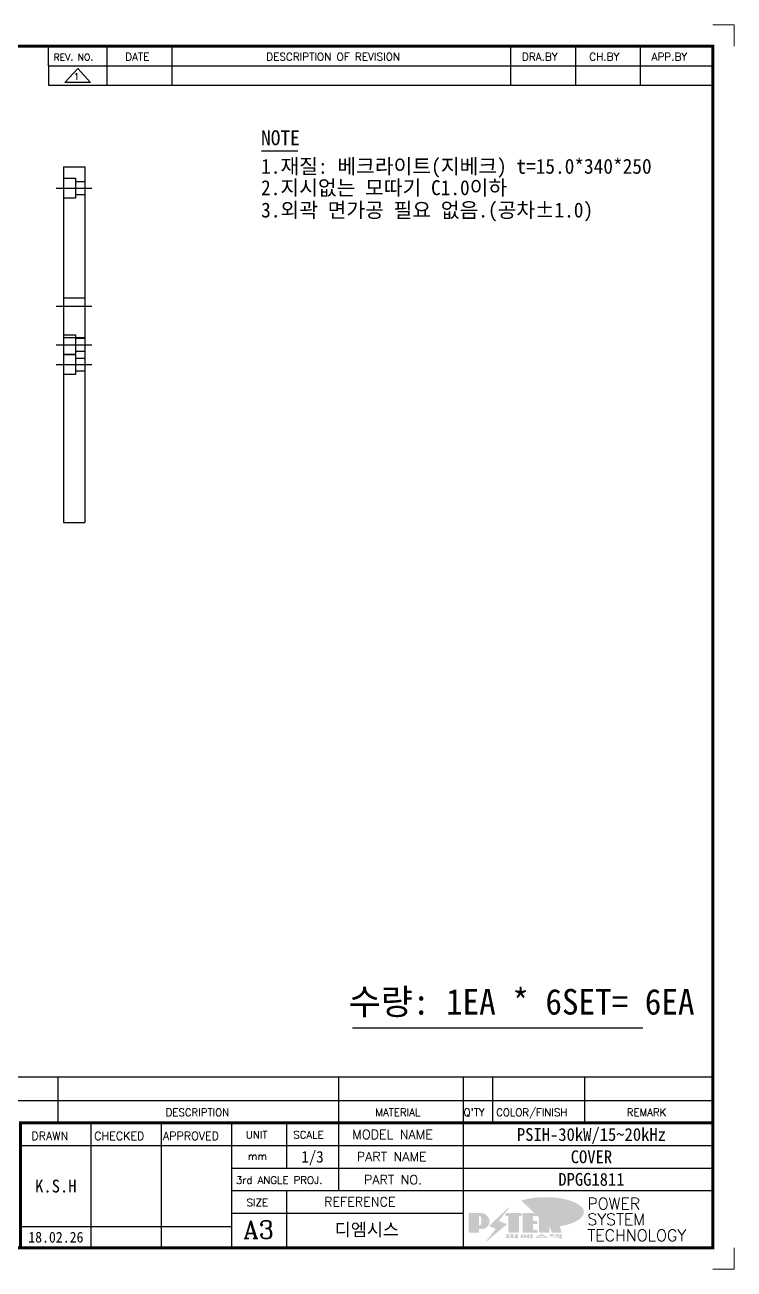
# Model space of a CAD drawing. Header units: millimetres. Extents: x 24815 to 37444, y -10619 to 6020.
# Drawn here: x 28484 to 28982, y -9398 to -8524 of the extents above; entities that cross this region are included whole.
import ezdxf
from ezdxf.enums import TextEntityAlignment as Align

# ---------------------------------------------------------------- set-up
doc = ezdxf.new("R2010")
doc.units = ezdxf.units.MM
doc.linetypes.add('CENTER', pattern=[50.8, 31.75, -6.35, 6.35, -6.35])
doc.linetypes.add('HIDDEN', pattern=[9.525, 6.35, -3.175])
for name, color, linetype in [('CENTER', 1, 'CENTER'), ('FORMAT-1', 7, 'Continuous'), ('HIDDEN', 2, 'HIDDEN'), ('line', 3, 'Continuous')]:
    doc.layers.add(name, color=color, linetype=linetype)
doc.styles.add('HAN', font='')
doc.styles.add('RC', font='ROMANC.SHX')
doc.styles.add('ROMANT', font='romant')
doc.styles.add('RT', font='ROMANT.SHX', dxfattribs={"oblique": 15})
doc.styles.get('HAN').set_extended_font_data('GulimChe')

# ---------------------------------------------------------------- blocks, each defined once
blk = doc.blocks.new('no3')
at = {"color": 180}
for p, q in [((0, 5.5), (0, 0)), ((0, 5.5), (186, 5.5)), ((6.79, 5.5), (6.79, 0)), ((32.74, 0.11), (32.74, 5.5)), ((98.4, 5.5), (98.4, 0)), ((127.61, 5.5), (127.61, 0)), ((134.43, 5.5), (134.43, 0)), ((155.98, 5.5), (155.98, 0))]:
    blk.add_line(p, q, dxfattribs=at)
at = {"color": 2, "style": 'RT', "oblique": 15}
blk.add_attdef('NO', text='', height=1.74, dxfattribs=at).set_placement((3.38, 2.51), align=Align.MIDDLE_CENTER)
at = {"color": 2, "style": 'HAN'}
for tag, p in [('PART-NO', (19.76, 2.75)), ('MATERIAL', (111.38, 2.75)), ("Q'TY", (131.02, 2.75)), ('COLOR/FINISH', (145.2, 2.75)), ('REMARK', (170.76, 2.75))]:
    blk.add_attdef(tag, text='', height=2.9, dxfattribs=at).set_placement(p, align=Align.MIDDLE_CENTER)
blk.add_attdef('DESCRIPTION', text='', height=2.9, dxfattribs=at).set_placement((34.51, 2.75), align=Align.MIDDLE_LEFT)
blk = doc.blocks.new('re3')
at = {"color": 180}
for p, q in [((0, 0), (0, -4.55)), ((6.87, -0.64), (3.86, -3.91)), ((6.87, -0.64), (9.88, -3.91)), ((13.74, -4.55), (13.74, 0)), ((28.97, -4.55), (28.97, 0)), ((108.25, -4.55), (108.25, 0)), ((123.49, -4.55), (123.49, 0)), ((138.64, -4.55), (138.64, 0)), ((0, -4.55), (155.53, -4.55)), ((9.88, -3.91), (3.86, -3.91))]:
    blk.add_line(p, q, dxfattribs=at)
at = {"color": 2, "style": 'RC', "oblique": 15}
blk.add_attdef('REV.NO', text='', height=1.56, dxfattribs=at).set_placement((6.59, -2.56), align=Align.MIDDLE_CENTER)
blk.add_attdef('-1', text='', height=1.56, dxfattribs=at).set_placement((9.37, -1.66), align=Align.MIDDLE_LEFT)
at = {"color": 2, "style": 'HAN'}
for tag, p in [('REV.-DATE', (21.36, -2.28)), ('DRA.BY', (115.87, -2.28)), ('CH.BY', (131.07, -2.28)), ('APP.BY', (147.09, -2.28))]:
    blk.add_attdef(tag, text='', height=2.5, dxfattribs=at).set_placement(p, align=Align.MIDDLE_CENTER)
blk.add_attdef('DESCRIPTION-OF-REVISION', text='', height=2.5, dxfattribs=at).set_placement((31.61, -2.28), align=Align.MIDDLE_LEFT)
blk = doc.blocks.new('new LOGO')
at = {"layer": 'line'}
h = blk.add_hatch(color=250, dxfattribs=at)
h.paths.add_polyline_path([(44.5, 69.4), (46.6, 69.4, -0.129793), (52, 68, 0.221832), (43.6, 71.9), (41.5, 71.9), (41.5, 27.9), (43.6, 27.9, 0.02048), (44.5, 28)], flags=17)
h.paths.add_polyline_path([(44.5, 13.9), (57.3, 13.9, 0.72362), (77.1, 73.9, -0.679777), (54.3, 16.4), (41.5, 16.4), (41.5, -0.1), (3, -0.1), (3, -2.6), (44.5, -2.6)])
h.paths.add_polyline_path([(117.9, 14.2), (71.5, -44.4), (77.1, -39.6), (120.8, 15.6), (92, 28.9), (173.3, 106), (177.5, 111.4), (89.1, 27.6)])
h.paths.add_polyline_path([(162.7, 71.9), (162.7, 69.4), (172.5, 69.4), (172.5, 71.9)], flags=17)
h.paths.add_polyline_path([(217.7, 69.4), (230.5, 69.4), (230.5, 80.4), (227.5, 80.4), (227.5, 71.9), (214.7, 71.9), (214.7, -0.1), (175.5, -0.1), (175.5, -2.6), (217.7, -2.6)])
h.paths.add_polyline_path([(297.8, 46.6), (294.8, 46.6), (294.8, 37.4), (276, 37.4), (276, 10.9), (279, 10.9), (279, 34.9), (297.8, 34.9)])
h.paths.add_polyline_path([(300, 8.4), (297, 8.4), (297, -0.1), (237.5, -0.1), (237.5, -2.6), (300, -2.6)])
h.paths.add_polyline_path([(297.8, 80.4), (294.8, 80.4), (294.8, 71.9), (276, 71.9), (276, 49.1), (279, 49.1), (279, 69.4), (297.8, 69.4)])
h.paths.add_polyline_path([(350.2, 80.4), (347.2, 80.4), (347.2, 61.6), (350.2, 63.5)])
h.paths.add_polyline_path([(350.2, 26.7), (347.2, 35.2), (347.2, -0.1), (308.5, -0.1), (308.5, -2.6), (350.2, -2.6)])
h.paths.add_polyline_path([(402.7, 80.4), (396.5, 80.4), (379.6, 66.8), (400.5, -0.1), (361.8, -0.1), (362.7, -2.6), (403.5, -2.6), (382.6, 64.3)])
blk.add_hatch(color=5, dxfattribs=at).paths.add_polyline_path([(166.3, 35), (131, 49), (180.4, 112.7), (92, 28.9), (120.8, 15.6), (74.4, -43)])
h = blk.add_hatch(color=253, dxfattribs=at)
edge = h.paths.add_edge_path()
edge.add_ellipse((333.9, 86.4), major_axis=(-165.9, 0), ratio=0.39426, start_angle=111.5127, end_angle=334.469)
edge.add_ellipse((314.1, 81.2), major_axis=(-153.7, 0), ratio=0.40699, start_angle=121.3066, end_angle=327.7437, ccw=False)
edge.add_line((394, 27.8), (394.7, 25.6))
h = blk.add_hatch(color=1, dxfattribs=at)
h.paths.add_polyline_path([(41.5, 16.4), (54.3, 16.4, 1), (54.3, 82.9), (0, 82.9), (0, -0.1), (41.5, -0.1)])
h.paths.add_polyline_path([(41.5, 27.9), (41.5, 71.9), (43.6, 71.9, -0.414214), (54.6, 60.9), (54.6, 38.9, -0.414214), (43.6, 27.9)], flags=16)
h.paths.add_polyline_path([(214.7, 71.9), (227.5, 71.9), (227.5, 82.9), (159.7, 82.9), (159.7, 71.9), (172.5, 71.9), (172.5, -0.1), (214.7, -0.1)])
h.paths.add_polyline_path([(276, 37.4), (294.8, 37.4), (294.8, 49.1), (276, 49.1), (276, 71.9), (294.8, 71.9), (294.8, 82.9), (234.5, 82.9), (234.5, -0.1), (297, -0.1), (297, 10.9), (276, 10.9)])
h.paths.add_polyline_path([(347.2, 35.2), (359.7, -0.1), (400.5, -0.1), (379.6, 66.8), (399.7, 82.9), (380.6, 82.9), (347.2, 61.6), (347.2, 82.9), (305.5, 82.9), (305.5, -0.1), (347.2, -0.1)])
h = blk.add_hatch(color=250, dxfattribs=at)
edge = h.paths.add_edge_path()
edge.add_ellipse((237.8, -17.6), major_axis=(-14.3, 0), ratio=0.526336, start_angle=192.2456, end_angle=269.0748)
edge.add_line((238.1, -10.1), (237.6, -10.1))
edge.add_ellipse((237.8, -17.6), major_axis=(-14.3, 0), ratio=0.526336, start_angle=270.9252, end_angle=449.0748)
edge.add_line((237.6, -25.1), (238.1, -25.1))
edge.add_ellipse((237.8, -17.6), major_axis=(-14.3, 0), ratio=0.526336, start_angle=450.9252, end_angle=527.7544)
edge.add_line((251.7, -19.2), (254.1, -19.2))
edge.add_line((254.1, -19.2), (254.1, -27.1))
edge.add_line((254.1, -27.1), (263.1, -27.1))
edge.add_line((263.1, -27.1), (263.1, -10.1))
edge.add_line((263.1, -10.1), (254.1, -10.1))
edge.add_line((254.1, -10.1), (254.1, -16))
edge.add_line((254.1, -16), (251.7, -16))
h.paths.add_polyline_path([(241, -16.4), (241, -18.7, -1), (234.4, -18.7), (234.4, -16.4, -1)], flags=16)
h.paths.add_polyline_path([(278.2, -10.1), (268.1, -10.1), (268.1, -27.1), (278.2, -27.1)])
h.paths.add_polyline_path([(310.3, -10.1), (310.3, -11.1, -0.157169), (289.3, -17.5), (294, -19.9, 0.128407), (316.3, -15.9, 0.128407), (338.6, -19.9), (343.3, -17.5, -0.157169), (322.2, -11.1), (322.2, -10.1)])
h.paths.add_polyline_path([(342.1, -25.1), (342.1, -22.3), (290.4, -22.3), (290.4, -25.1)])
h.paths.add_polyline_path([(352, -10.1), (352, -16.2, 0.414214), (354, -18.2), (378.7, -18.2), (378.7, -19.6), (390.2, -19.6), (390.2, -10.1), (378.7, -10.1), (378.7, -13.6), (374.7, -13.6), (374.7, -15.1), (378.7, -15.1), (378.7, -16.2), (364.7, -16.2), (364.7, -15.1), (371.2, -15.1), (371.2, -13.6), (364.7, -13.6), (364.7, -12.6), (374.7, -12.6), (374.7, -10.1)])
h.paths.add_polyline_path([(393.8, -10.1), (393.8, -19.6), (405, -19.6), (405, -10.1)])
h.paths.add_polyline_path([(405, -27.1), (405, -20.9), (356.8, -20.9), (356.8, -23), (391.8, -23), (391.8, -27.1)])
h.paths.add_polyline_path([(200.4, -10.1), (200.4, -22.3), (193.2, -22.3), (193.2, -12.6), (196.6, -12.6), (196.6, -10.1), (161, -10.1), (161, -12.6), (164.5, -12.6), (164.5, -22.3), (161, -22.3), (161, -25.1), (200.4, -25.1), (200.4, -27.1), (213.9, -27.1), (213.9, -10.1)])
h.paths.add_polyline_path([(182, -12.6), (175.6, -12.6), (175.6, -22.3), (182, -22.3)], flags=17)
blk = doc.blocks.new('format-3')
at = {"color": 3, "lineweight": 9}
for p, q in [((414.5, 291.3), (419.5, 291.3)), ((419.5, 286.3), (419.5, 291.3)), ((419.5, 5), (419.5, 0)), ((414.5, 0), (419.5, 0))]:
    blk.add_line(p, q, dxfattribs=at)
at = {"color": 180}
for p, q in [((258.97, 281.75), (258.97, 286.3)), ((272.71, 281.75), (272.71, 286.3)), ((287.94, 281.75), (287.94, 286.3)), ((367.22, 281.75), (367.22, 286.3)), ((382.45, 281.75), (382.45, 286.3)), ((397.61, 281.75), (397.61, 286.3)), ((258.97, 281.75), (414.5, 281.75)), ((228.5, 39.49), (414.5, 39.49)), ((261.24, 34.21), (261.24, 39.49)), ((326.9, 39.49), (326.9, 34.21)), ((356.11, 39.49), (356.11, 34.21)), ((362.93, 39.49), (362.93, 34.21)), ((384.48, 39.49), (384.48, 34.21)), ((268.96, 5), (268.96, 34.21)), ((285.45, 5), (285.45, 34.21)), ((301.94, 5), (301.94, 34.21)), ((314.72, 34.21), (314.72, 23.65)), ((326.9, 34.21), (326.9, 18.37)), ((356.11, 34.21), (356.11, 5)), ((252.48, 28.93), (414.5, 28.93)), ((301.94, 23.65), (414.5, 23.65)), ((301.94, 18.37), (414.5, 18.37)), ((314.72, 18.37), (314.72, 5)), ((301.94, 13.09), (356.11, 13.09)), ((252.48, 9.95), (301.94, 9.95))]:
    blk.add_line(p, q, dxfattribs=at)
at = {"const_width": 0.7}
blk.add_lwpolyline([(252.48, 5), (252.48, 34.21), (414.5, 34.21)], dxfattribs=at)
at = {"layer": 'FORMAT-1', "const_width": 0.7}
blk.add_lwpolyline([(13, 5), (13, 286.3), (414.5, 286.3), (414.5, 5)], close=True, dxfattribs=at)
at = {"xscale": 0.05400000000000027, "yscale": 0.05400000000000027, "zscale": 0.05400000000000027}
blk.add_blockref('new LOGO', (357.35, 8.65), dxfattribs=at)
at = {"color": 2, "style": 'RC'}
for s, height, p in [('REV. NO.', 1.56, (260.23, 282.95)), ('DATE', 1.788, (276.95, 282.94)), ('DESCRIPTION OF REVISION', 1.7875, (309.98, 282.94)), ('DRA.BY', 1.788, (369.83, 282.94)), ('CH.BY', 1.788, (385.59, 282.94)), ('APP.BY', 1.788, (400.18, 282.94)), ('COLOR/FINISH', 1.7424, (363.8, 35.83)), ('DESCRIPTION', 1.7424, (286.43, 35.83)), ('MATERIAL', 1.742, (335.52, 35.83)), ("Q'TY", 1.742, (356.17, 35.83)), ('REMARK', 1.742, (394.37, 35.83)), ('DRAWN', 1.9, (255, 30.22)), ('CHECKED', 1.9, (269.71, 30.22)), ('APPROVED', 1.9, (285.8, 30.22)), ('UNIT', 1.742, (305.19, 30.55)), ('SCALE', 1.742, (316.32, 30.55)), ('MODEL NAME', 2.178, (330.12, 30.46)), ('mm', 1.742, (305.67, 25.56)), ('PART NAME', 2.178, (331.17, 25.24)), ('3rd ANGLE PROJ.', 1.7424, (302.87, 19.97)), ('PART NO.', 2.178, (332.84, 19.85)), ('SIZE', 1.742, (305.39, 14.71)), ('REFERENCE', 2.178, (323.52, 14.69))]:
    blk.add_text(s, height=height, dxfattribs=at).set_placement(p)
at = {"style": 'ROMANT'}
for s, p in [('POWER', (385.15, 13.96)), ('SYSTEM', (385.15, 10.31)), ('TECHNOLOGY', (385.15, 6.56))]:
    blk.add_text(s, height=2.7, dxfattribs=at).set_placement(p)
at = {"color": 2, "lineweight": 25, "style": 'RC'}
blk.add_text('A3', height=4.182, dxfattribs=at).set_placement((304.61, 7.14))
at = {"style": 'HAN'}
for tag, height, p in [('MODEL-NAME', 3, (386.1, 31.53)), ('SCALE', 2.7, (320.81, 26.29)), ('PART-NAME', 3, (386.1, 26.29)), ('DRA-BY', 3, (260.72, 19.44)), ('CH-BY', 3, (277.21, 19.44)), ('APP-BY', 3, (293.7, 19.44)), ('PART-NO', 3, (386.1, 21.01)), ('CH-DATE', 2.5, (277.21, 7.47)), ('관련업체', 3, (333.52, 9.26)), ('DRA-DATE', 2.5, (260.72, 7.47)), ('APP-DATE', 2.5, (293.7, 7.47))]:
    blk.add_attdef(tag, text='', height=height, dxfattribs=at).set_placement(p, align=Align.MIDDLE_CENTER)

msp = doc.modelspace()

# ---------------------------------------------------------------- linework, layer by layer
at = {"color": 2}
msp.add_line((28650.515, -8612.45547), (28675.88933, -8612.45547), dxfattribs=at)
at = {"color": 32}
for p, q in [((28511.31513, -8623.54593), (28526.31513, -8623.54593)), ((28511.31513, -8623.54593), (28511.31513, -8873.54593)), ((28526.31513, -8623.54593), (28526.31513, -8873.54593)), ((28511.31513, -8873.54593), (28526.31513, -8873.54593))]:
    msp.add_line(p, q, dxfattribs=at)
msp.add_line((28714.45038, -9228.40776), (28918.1878, -9228.40776))
at = {"layer": 'CENTER', "ltscale": 10}
for p, q in [((28506.31513, -8638.54593), (28531.31513, -8638.54593)), ((28506.31513, -8721.52623), (28531.31513, -8721.52623)), ((28506.31513, -8748.54593), (28531.31513, -8748.54593)), ((28506.31513, -8762.52623), (28531.31513, -8762.52623))]:
    msp.add_line(p, q, dxfattribs=at)
at = {"layer": 'HIDDEN', "ltscale": 10}
for p, q in [((28519.91513, -8634.04593), (28526.31513, -8634.04593)), ((28519.91513, -8643.04593), (28526.31513, -8643.04593)), ((28511.31513, -8715.52623), (28526.31513, -8715.52623)), ((28511.31513, -8743.52623), (28526.31513, -8743.52623)), ((28519.91513, -8744.04593), (28526.31513, -8744.04593)), ((28519.91513, -8753.04593), (28526.31513, -8753.04593)), ((28519.91513, -8758.02623), (28526.31513, -8758.02623)), ((28519.91513, -8767.02623), (28526.31513, -8767.02623))]:
    msp.add_line(p, q, dxfattribs=at)
for points in [[(28511.31513, -8631.54593), (28519.91513, -8631.54593), (28519.91513, -8645.54593), (28511.31513, -8645.54593)], [(28511.31513, -8741.54593), (28519.91513, -8741.54593), (28519.91513, -8755.54593), (28511.31513, -8755.54593)], [(28511.31513, -8755.52623), (28519.91513, -8755.52623), (28519.91513, -8769.52623), (28511.31513, -8769.52623)]]:
    msp.add_lwpolyline(points, dxfattribs=at)

# ---------------------------------------------------------------- block references
ref = msp.add_blockref('format-3', (27723.84584, -9397.82872), dxfattribs=dict(xscale=3, yscale=3, zscale=3))
ref.add_attrib('DRA-DATE', '18.02.26', dxfattribs={"height": 7.5, "style": 'HAN'}).set_placement((28506.00594, -9375.40372), align=Align.MIDDLE_CENTER)
ref.add_attrib('DRA-BY', 'K.S.H', dxfattribs={"height": 9, "style": 'HAN'}).set_placement((28506.00594, -9339.50235), align=Align.MIDDLE_CENTER)
ref.add_attrib('MODEL-NAME', 'PSIH-30kW/15~20kHz', dxfattribs={"lineweight": 35, "height": 9, "style": 'HAN'}).set_placement((28882.1323, -9303.25339), align=Align.MIDDLE_CENTER)
ref.add_attrib('PART-NAME', 'COVER', dxfattribs={"lineweight": 35, "height": 9, "style": 'HAN'}).set_placement((28882.1323, -9318.94599), align=Align.MIDDLE_CENTER)
ref.add_attrib('PART-NO', 'DPGG1811', dxfattribs={"lineweight": 35, "height": 9, "style": 'HAN'}).set_placement((28882.1323, -9334.78599), align=Align.MIDDLE_CENTER)
ref.add_attrib('SCALE', '1/3', dxfattribs={"height": 8.1, "style": 'HAN'}).set_placement((28686.27012, -9318.94599), align=Align.MIDDLE_CENTER)
ref.add_attrib('관련업체', '디엠시스', dxfattribs={"height": 9, "style": 'HAN'}).set_placement((28724.41574, -9370.04066), align=Align.MIDDLE_CENTER)
ref = msp.add_blockref('re3', (28500.74323, -8552.57872), dxfattribs=dict(xscale=3, yscale=3, zscale=3))
ref.add_attrib('REV.NO', '1', dxfattribs={"color": 2, "height": 4.68, "style": 'RC'}).set_placement((28520.50845, -8560.25066), align=Align.MIDDLE_CENTER)
at = {"xscale": 3, "yscale": 3, "zscale": 3}
msp.add_blockref('no3', (28409.34584, -9279.34599), dxfattribs=at)

# ---------------------------------------------------------------- texts
at = {"color": 2, "style": 'HAN'}
for s, height, p in [('NOTE', 10.5, (28650.16861, -8608.4768)), ('1.재질: 베크라이트(지베크) t=15.0*340*250', 10.5, (28650.16861, -8628.48094)), ('2.지시없는 모따기 C1.0이하 ', 10.5, (28650.12039, -8643.5311)), ('3.외곽 면가공 필요 없음.(공차%%P1.0)', 10.5, (28650.16861, -8659.21413)), ('수량: 1EA * 6SET= 6EA', 18, (28711.59976, -9219.04526))]:
    msp.add_text(s, height=height, dxfattribs=at).set_placement(p)

doc.saveas('drawing.dxf')
